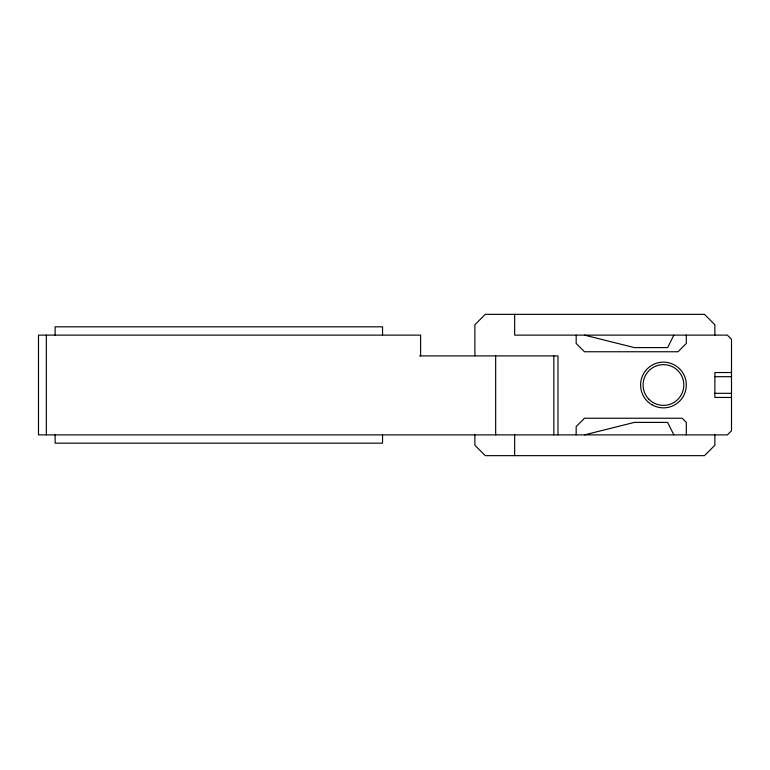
<?xml version="1.0" encoding="UTF-8"?>
<svg xmlns="http://www.w3.org/2000/svg" width="770" height="770" viewBox="0 0 770 770"><rect width="100%" height="100%" fill="white"/><g stroke="black" fill="none" stroke-linecap="round" stroke-linejoin="round"><path stroke-width="1.16" d="M673.846 335.123L667.609 347.597L634.365 347.597L584.488 335.123M584.488 434.877L634.365 422.403L667.609 422.403L673.846 434.877M419.583 355.904L558 355.904L558 434.877M731.5 372.536L714.878 372.536L714.878 397.464L731.5 397.464M714.878 376.684L731.5 376.684M714.878 393.316L731.5 393.316M714.878 335.123L714.878 324.738L704.483 314.353L485.273 314.353L474.878 324.738L474.878 355.711M714.878 434.877L714.878 445.262L704.483 455.647L485.273 455.647L474.878 445.262L474.878 434.877M686.311 335.123L686.311 343.439L677.995 351.755L584.488 351.755L576.172 343.439L576.172 335.123M686.311 434.877L686.311 422.403L682.153 418.245L584.488 418.245L576.172 426.561L576.172 434.877M553.842 355.904L553.842 434.877M514.658 314.353L514.658 335.123L727.342 335.123L731.5 339.281L731.5 430.719L727.342 434.877L38.5 434.877L38.5 335.123L420.622 335.123L420.622 355.904M514.658 434.877L514.658 455.647M495.659 355.904L495.659 434.877M382.546 335.123L382.546 326.817L55.122 326.817L55.122 335.123M382.546 434.877L382.546 443.183L55.122 443.183L55.122 434.877M46.354 335.123L46.354 434.877M649.052 399.399A20.367 20.367 0 0 0 683.125 390.275A20.367 20.367 0 0 0 658.186 365.327A20.367 20.367 0 0 0 649.052 399.399M652.026 404.799A22.859 22.859 0 0 0 686.311 385A22.859 22.859 0 0 0 652.026 365.201A22.859 22.859 0 0 0 652.026 404.799"/></g></svg>
